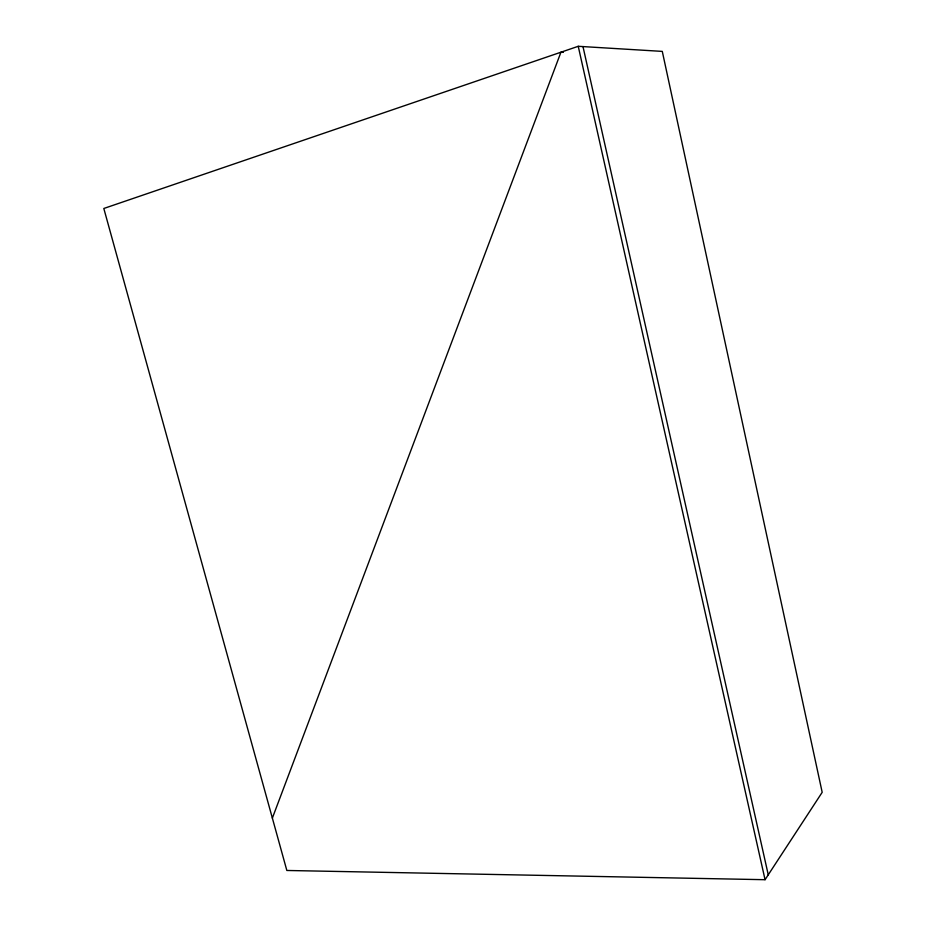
<?xml version="1.0" encoding="UTF-8"?>
<svg xmlns="http://www.w3.org/2000/svg" width="926" height="926" viewBox="0 0 926 926"><rect width="100%" height="100%" fill="white"/><g stroke="black" fill="none" stroke-linecap="round" stroke-linejoin="round"><path stroke-width="1.39" d="M272.36 818.098L560.936 52.215L563.344 52.342M765.061 879.7L822.184 792.32L662.287 51.393L578.241 46.3L103.816 208.477L286.84 870.475L765.061 879.7L578.241 46.3M582.986 46.589L768.256 874.815"/></g></svg>
